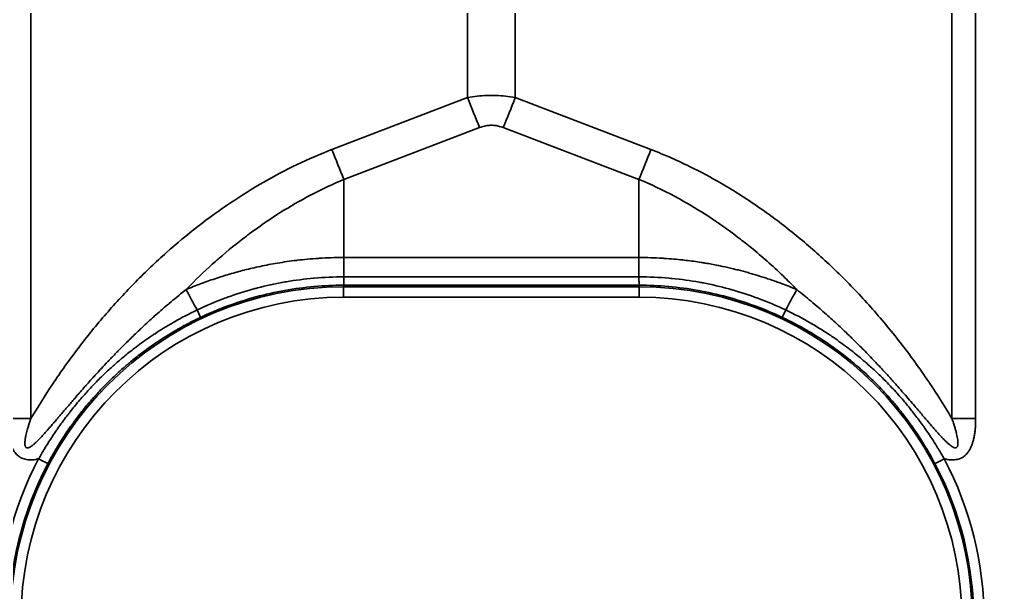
# Model space of a CAD drawing. Header units: millimetres. Extents: x 68 to 2000, y 100 to 2870.
# Drawn here: x 626.75 to 673.75, y 2340 to 2367.51 of the extents above; entities that cross this region are included whole.
import ezdxf

# ---------------------------------------------------------------- set-up
doc = ezdxf.new("R2010")
doc.units = ezdxf.units.MM
doc.header["$LTSCALE"] = 10
doc.layers.add('Sichtbar schmal (ISO)', color=7, linetype='Continuous', lineweight=35)

msp = doc.modelspace()

# ---------------------------------------------------------------- linework, layer by layer
at = {"layer": 'Sichtbar schmal (ISO)'}
for p, q in [((627.298, 2468.994), (627.298, 2348.349)), ((671.561, 2348.349), (671.561, 2468.994)), ((672.702, 2348.349), (672.702, 2468.994)), ((648.288, 2363.764), (648.288, 2453.569)), ((650.571, 2363.764), (650.571, 2453.569)), ((648.288, 2363.764), (641.768, 2361.271)), ((657.09, 2361.271), (650.571, 2363.764)), ((648.859, 2362.328), (642.339, 2359.836)), ((656.52, 2359.836), (650, 2362.328)), ((642.339, 2359.836), (642.339, 2356.083)), ((656.52, 2359.836), (656.52, 2356.083)), ((642.339, 2356.083), (656.52, 2356.083)), ((642.339, 2356.083), (642.339, 2355.154)), ((656.52, 2356.083), (656.52, 2355.154)), ((656.52, 2355.154), (642.339, 2355.154)), ((656.529, 2354.754), (642.329, 2354.754)), ((642.329, 2354.754), (642.329, 2354.678)), ((656.529, 2354.678), (642.329, 2354.678)), ((642.329, 2354.179), (642.329, 2354.678)), ((656.529, 2354.754), (656.529, 2354.678)), ((656.529, 2354.179), (656.529, 2354.678)), ((656.529, 2354.179), (642.329, 2354.179))]:
    msp.add_line(p, q, dxfattribs=at)
for centre, radius, start, end in [((642.329, 2338.67), 16.009, 90, 270), ((656.529, 2338.67), 16.009, 270, 90), ((642.329, 2338.67), 15.509, 90, 270), ((656.529, 2338.67), 15.509, 270, 90)]:
    msp.add_arc(centre, radius, start, end, dxfattribs=at)
for centre, major_axis, ratio, start_param, end_param in [((648.859, 2363.79), (1.785, -4.67), 0.108522, 4.67649, 4.988987), ((650, 2363.79), (-1.785, -4.67), 0.108522, 1.294198, 1.606695), ((642.339, 2361.297), (1.785, -4.67), 0.108522, 4.67649, 4.988987), ((656.52, 2361.297), (-1.785, -4.67), 0.108522, 1.294199, 1.606695), ((642.335, 2355.254), (-0.005, -0.5), 0.011379, 0.017591, 1.369936), ((636.283, 2351.657), (4.738, -8.806), 0.002481, 1.787831, 1.903747), ((662.576, 2351.657), (-4.738, -8.806), 0.002481, 4.379442, 4.495354), ((635.234, 2353.66), (0.214, -0.452), 0.008914, 0.017454, 1.353929), ((663.625, 2353.66), (-0.214, -0.452), 0.008913, 4.929258, 6.265731), ((626.157, 2348.297), (-10, 0), 0.005236, 4.598022, 4.712389), ((672.702, 2348.297), (10, 0), 0.005236, 1.570792, 1.685158), ((642.33, 2338.669), (-16.58, 0), 0.999986, 5.796987, 6.768972), ((642.33, 2338.671), (-16.08, 0), 0.999985, 5.796965, 6.768949), ((627.672, 2346.418), (0.442, -0.234), 0.004632, 4.71483, 6.265732), ((671.187, 2346.418), (-0.442, -0.234), 0.004625, 0.017453, 1.568346), ((656.529, 2338.671), (16.08, 0), 0.999985, 5.797404, 6.769383), ((656.529, 2338.669), (16.58, 0), 0.999986, 5.797401, 6.769381)]:
    msp.add_ellipse(centre, major_axis=major_axis, ratio=ratio, start_param=start_param, end_param=end_param, dxfattribs=at)
for points, knots in [([(650.571, 2363.764), (650.415, 2363.793), (650.26, 2363.817), (650.107, 2363.834), (649.955, 2363.851), (649.804, 2363.862), (649.654, 2363.868), (649.504, 2363.874), (649.354, 2363.874), (649.204, 2363.868), (649.054, 2363.862), (648.904, 2363.851), (648.751, 2363.834), (648.599, 2363.817), (648.444, 2363.793), (648.288, 2363.764)], [0.000001, 0.000001, 0.000001, 0.000001, 0.2, 0.2, 0.2, 0.4, 0.4, 0.4, 0.6, 0.6, 0.6, 0.8, 0.8, 0.8, 1, 1, 1, 1]), ([(650, 2362.328), (649.922, 2362.358), (649.767, 2362.405), (649.541, 2362.438), (649.317, 2362.438), (649.091, 2362.404), (648.937, 2362.358), (648.859, 2362.328)], [0.0000019, 0.0000019, 0.0000019, 0.0000019, 0.2, 0.4, 0.6, 0.8, 1, 1, 1, 1]), ([(671.561, 2348.349), (671.149, 2349.044), (670.295, 2350.381), (668.925, 2352.236), (667.487, 2353.933), (665.961, 2355.508), (664.373, 2356.931), (662.789, 2358.168), (661.02, 2359.357), (659.088, 2360.431), (657.767, 2361.013), (657.09, 2361.271)], [0.0000002, 0.0000002, 0.0000002, 0.0000002, 0.1111111, 0.2222222, 0.3333333, 0.4444444, 0.5555556, 0.6666667, 0.7777778, 0.8888889, 1, 1, 1, 1]), ([(642.339, 2359.836), (641.817, 2359.618), (641.302, 2359.375), (640.799, 2359.113), (640.775, 2359.101), (640.752, 2359.089), (640.729, 2359.076), (640.238, 2358.818), (639.759, 2358.541), (639.281, 2358.24), (639.248, 2358.219), (639.215, 2358.198), (639.182, 2358.177), (638.717, 2357.88), (638.251, 2357.559), (637.791, 2357.217), (637.746, 2357.183), (637.7, 2357.15), (637.655, 2357.115), (637.21, 2356.779), (636.771, 2356.423), (636.341, 2356.049), (636.284, 2355.999), (636.227, 2355.95), (636.171, 2355.9), (635.753, 2355.53), (635.344, 2355.143), (634.946, 2354.74), (634.882, 2354.676), (634.818, 2354.611), (634.755, 2354.546)], [0, 0, 0, 0, 0.191133, 0.191133, 0.191133, 0.2, 0.2, 0.2, 0.387099, 0.387099, 0.387099, 0.4, 0.4, 0.4, 0.582118, 0.582118, 0.582118, 0.6, 0.6, 0.6, 0.776656, 0.776656, 0.776656, 0.8, 0.8, 0.8, 0.972454, 0.972454, 0.972454, 1, 1, 1, 1]), ([(664.104, 2354.546), (663.918, 2354.738), (663.729, 2354.926), (663.539, 2355.111), (663.289, 2355.353), (663.035, 2355.589), (662.78, 2355.818), (662.526, 2356.045), (662.27, 2356.265), (662.009, 2356.48), (661.808, 2356.646), (661.603, 2356.809), (661.394, 2356.97), (661.049, 2357.236), (660.691, 2357.497), (660.321, 2357.751), (660.173, 2357.853), (660.023, 2357.953), (659.871, 2358.052), (659.416, 2358.349), (658.944, 2358.632), (658.465, 2358.896), (658.386, 2358.94), (658.306, 2358.983), (658.226, 2359.025), (657.666, 2359.325), (657.097, 2359.595), (656.52, 2359.836)], [0.0000009, 0.0000009, 0.0000009, 0.0000009, 0.0865234, 0.0865234, 0.0865234, 0.2, 0.2, 0.2, 0.3130742, 0.3130742, 0.3130742, 0.4, 0.4, 0.4, 0.5428839, 0.5428839, 0.5428839, 0.6, 0.6, 0.6, 0.7715198, 0.7715198, 0.7715198, 0.8, 0.8, 0.8, 1, 1, 1, 1]), ([(634.755, 2354.546), (634.985, 2354.641), (635.217, 2354.732), (635.45, 2354.819), (635.679, 2354.905), (635.91, 2354.986), (636.141, 2355.064), (636.145, 2355.065), (636.149, 2355.066), (636.153, 2355.067), (636.379, 2355.143), (636.605, 2355.214), (636.832, 2355.281), (636.841, 2355.283), (636.85, 2355.286), (636.859, 2355.289), (637.086, 2355.355), (637.313, 2355.417), (637.545, 2355.477), (637.555, 2355.479), (637.566, 2355.482), (637.576, 2355.485), (637.813, 2355.545), (638.056, 2355.602), (638.309, 2355.656), (638.316, 2355.657), (638.323, 2355.659), (638.33, 2355.66), (638.591, 2355.716), (638.864, 2355.768), (639.153, 2355.817), (639.442, 2355.865), (639.748, 2355.91), (640.075, 2355.949), (640.084, 2355.95), (640.094, 2355.951), (640.103, 2355.952), (640.422, 2355.989), (640.761, 2356.021), (641.127, 2356.044), (641.139, 2356.045), (641.151, 2356.046), (641.163, 2356.047), (641.529, 2356.069), (641.923, 2356.083), (642.339, 2356.083)], [0, 0, 0, 0, 0.111111, 0.111111, 0.111111, 0.220408, 0.220408, 0.220408, 0.222222, 0.222222, 0.222222, 0.329097, 0.329097, 0.329097, 0.333333, 0.333333, 0.333333, 0.439828, 0.439828, 0.439828, 0.444444, 0.444444, 0.444444, 0.552618, 0.552618, 0.552618, 0.555556, 0.555556, 0.555556, 0.666667, 0.666667, 0.666667, 0.777778, 0.777778, 0.777778, 0.781007, 0.781007, 0.781007, 0.888889, 0.888889, 0.888889, 0.892441, 0.892441, 0.892441, 1, 1, 1, 1]), ([(656.52, 2356.083), (656.913, 2356.083), (657.286, 2356.071), (657.635, 2356.05), (657.667, 2356.048), (657.7, 2356.046), (657.732, 2356.044), (658.048, 2356.024), (658.345, 2355.998), (658.625, 2355.967), (658.678, 2355.961), (658.731, 2355.955), (658.783, 2355.949), (659.037, 2355.919), (659.278, 2355.885), (659.508, 2355.849), (659.574, 2355.838), (659.64, 2355.828), (659.705, 2355.817), (659.914, 2355.782), (660.114, 2355.745), (660.307, 2355.706), (660.382, 2355.691), (660.455, 2355.676), (660.528, 2355.66), (660.707, 2355.622), (660.881, 2355.583), (661.051, 2355.542), (661.129, 2355.523), (661.206, 2355.504), (661.282, 2355.485), (661.444, 2355.444), (661.604, 2355.401), (661.762, 2355.357), (661.841, 2355.335), (661.92, 2355.312), (661.999, 2355.289), (662.159, 2355.242), (662.319, 2355.193), (662.479, 2355.142), (662.555, 2355.117), (662.63, 2355.093), (662.706, 2355.068), (662.887, 2355.007), (663.068, 2354.944), (663.249, 2354.878), (663.302, 2354.859), (663.355, 2354.839), (663.409, 2354.819), (663.642, 2354.732), (663.874, 2354.641), (664.104, 2354.546)], [0, 0, 0, 0, 0.1016267, 0.1016267, 0.1016267, 0.1111111, 0.1111111, 0.1111111, 0.2044641, 0.2044641, 0.2044641, 0.2222222, 0.2222222, 0.2222222, 0.3083735, 0.3083735, 0.3083735, 0.3333333, 0.3333333, 0.3333333, 0.413571, 0.413571, 0.413571, 0.4444444, 0.4444444, 0.4444444, 0.520719, 0.520719, 0.520719, 0.5555556, 0.5555556, 0.5555556, 0.6295907, 0.6295907, 0.6295907, 0.6666667, 0.6666667, 0.6666667, 0.74212, 0.74212, 0.74212, 0.7777778, 0.7777778, 0.7777778, 0.8634974, 0.8634974, 0.8634974, 0.8888889, 0.8888889, 0.8888889, 0.9999987, 0.9999987, 0.9999987, 0.9999987]), ([(642.339, 2355.154), (641.863, 2355.154), (641.387, 2355.134), (640.911, 2355.093), (640.902, 2355.092), (640.893, 2355.091), (640.885, 2355.09), (640.448, 2355.052), (640.013, 2354.996), (639.58, 2354.922), (639.532, 2354.914), (639.484, 2354.906), (639.436, 2354.897), (639.019, 2354.822), (638.605, 2354.732), (638.195, 2354.625), (638.134, 2354.609), (638.073, 2354.593), (638.013, 2354.576), (637.586, 2354.46), (637.164, 2354.326), (636.749, 2354.176), (636.707, 2354.161), (636.666, 2354.146), (636.624, 2354.131), (636.169, 2353.962), (635.722, 2353.773), (635.284, 2353.565)], [0, 0, 0, 0, 0.1963888, 0.1963888, 0.1963888, 0.2, 0.2, 0.2, 0.3800307, 0.3800307, 0.3800307, 0.4, 0.4, 0.4, 0.5741231, 0.5741231, 0.5741231, 0.6, 0.6, 0.6, 0.7818055, 0.7818055, 0.7818055, 0.8, 0.8, 0.8, 0.9999992, 0.9999992, 0.9999992, 0.9999992]), ([(663.575, 2353.565), (663.148, 2353.768), (662.711, 2353.953), (662.267, 2354.119), (662.256, 2354.123), (662.245, 2354.127), (662.234, 2354.131), (661.827, 2354.282), (661.414, 2354.416), (660.996, 2354.535), (660.946, 2354.549), (660.896, 2354.563), (660.846, 2354.576), (660.441, 2354.687), (660.032, 2354.782), (659.62, 2354.861), (659.554, 2354.873), (659.488, 2354.885), (659.422, 2354.897), (658.991, 2354.975), (658.556, 2355.035), (658.12, 2355.077), (658.071, 2355.082), (658.023, 2355.086), (657.974, 2355.09), (657.49, 2355.133), (657.004, 2355.154), (656.52, 2355.154)], [0, 0, 0, 0, 0.195231, 0.195231, 0.195231, 0.2, 0.2, 0.2, 0.37876, 0.37876, 0.37876, 0.4, 0.4, 0.4, 0.572494, 0.572494, 0.572494, 0.6, 0.6, 0.6, 0.779957, 0.779957, 0.779957, 0.8, 0.8, 0.8, 1, 1, 1, 1]), ([(656.52, 2355.154), (656.52, 2355.11), (656.521, 2355.067), (656.522, 2355.027), (656.522, 2354.987), (656.523, 2354.949), (656.524, 2354.916), (656.524, 2354.898), (656.524, 2354.882), (656.525, 2354.866), (656.525, 2354.853), (656.525, 2354.841), (656.526, 2354.83), (656.526, 2354.806), (656.527, 2354.787), (656.528, 2354.775), (656.528, 2354.762), (656.529, 2354.755), (656.529, 2354.754)], [0, 0, 0, 0, 0.2, 0.2, 0.2, 0.4, 0.4, 0.4, 0.507734, 0.507734, 0.507734, 0.6, 0.6, 0.6, 0.8, 0.8, 0.8, 1, 1, 1, 1]), ([(627.298, 2348.349), (627.274, 2348.282), (627.252, 2348.218), (627.232, 2348.156), (627.212, 2348.095), (627.193, 2348.036), (627.176, 2347.98), (627.158, 2347.924), (627.142, 2347.869), (627.128, 2347.818), (627.127, 2347.814), (627.126, 2347.811), (627.125, 2347.807), (627.112, 2347.759), (627.099, 2347.713), (627.088, 2347.669), (627.087, 2347.664), (627.086, 2347.66), (627.085, 2347.656), (627.075, 2347.613), (627.065, 2347.572), (627.057, 2347.533), (627.056, 2347.528), (627.055, 2347.523), (627.054, 2347.519), (627.046, 2347.481), (627.039, 2347.445), (627.033, 2347.411), (627.032, 2347.406), (627.031, 2347.401), (627.03, 2347.396), (627.025, 2347.363), (627.021, 2347.332), (627.017, 2347.302), (627.016, 2347.297), (627.016, 2347.291), (627.015, 2347.286), (627.012, 2347.258), (627.01, 2347.231), (627.009, 2347.206), (627.009, 2347.201), (627.009, 2347.196), (627.008, 2347.19), (627.008, 2347.167), (627.008, 2347.145), (627.009, 2347.124), (627.009, 2347.119), (627.01, 2347.114), (627.01, 2347.11), (627.012, 2347.091), (627.014, 2347.073), (627.017, 2347.058), (627.018, 2347.053), (627.019, 2347.049), (627.02, 2347.045), (627.024, 2347.031), (627.028, 2347.018), (627.033, 2347.007), (627.034, 2347.004), (627.036, 2347), (627.037, 2346.997), (627.043, 2346.987), (627.048, 2346.979), (627.054, 2346.972), (627.057, 2346.969), (627.059, 2346.967), (627.061, 2346.965), (627.068, 2346.959), (627.075, 2346.954), (627.082, 2346.95), (627.085, 2346.948), (627.089, 2346.947), (627.092, 2346.945), (627.1, 2346.942), (627.109, 2346.94), (627.118, 2346.94), (627.123, 2346.939), (627.127, 2346.939), (627.132, 2346.939), (627.142, 2346.939), (627.154, 2346.941), (627.166, 2346.943), (627.172, 2346.945), (627.178, 2346.947), (627.185, 2346.949), (627.197, 2346.953), (627.211, 2346.958), (627.225, 2346.965), (627.233, 2346.969), (627.241, 2346.973), (627.25, 2346.977), (627.265, 2346.985), (627.28, 2346.994), (627.296, 2347.005), (627.306, 2347.011), (627.316, 2347.018), (627.326, 2347.025), (627.343, 2347.037), (627.36, 2347.049), (627.378, 2347.063), (627.389, 2347.072), (627.401, 2347.082), (627.414, 2347.092), (627.432, 2347.107), (627.45, 2347.123), (627.469, 2347.139), (627.483, 2347.152), (627.497, 2347.164), (627.511, 2347.177), (627.53, 2347.195), (627.55, 2347.213), (627.569, 2347.232), (627.585, 2347.247), (627.601, 2347.263), (627.618, 2347.279), (627.637, 2347.299), (627.657, 2347.319), (627.678, 2347.34), (627.696, 2347.358), (627.714, 2347.377), (627.732, 2347.396), (627.752, 2347.417), (627.773, 2347.439), (627.794, 2347.461), (627.814, 2347.483), (627.834, 2347.504), (627.855, 2347.527), (627.876, 2347.55), (627.897, 2347.573), (627.919, 2347.597), (627.941, 2347.621), (627.964, 2347.647), (627.988, 2347.673), (628.009, 2347.697), (628.031, 2347.722), (628.054, 2347.747), (628.079, 2347.776), (628.105, 2347.805), (628.131, 2347.835), (628.154, 2347.86), (628.176, 2347.887), (628.2, 2347.913), (628.228, 2347.946), (628.257, 2347.98), (628.287, 2348.015), (628.311, 2348.041), (628.334, 2348.069), (628.358, 2348.097), (628.391, 2348.135), (628.424, 2348.173), (628.458, 2348.213), (628.482, 2348.241), (628.507, 2348.27), (628.532, 2348.299), (628.568, 2348.342), (628.606, 2348.386), (628.645, 2348.432), (628.67, 2348.461), (628.695, 2348.491), (628.721, 2348.521), (628.762, 2348.57), (628.805, 2348.62), (628.849, 2348.671), (628.875, 2348.702), (628.901, 2348.732), (628.927, 2348.764), (628.975, 2348.819), (629.023, 2348.876), (629.073, 2348.934), (629.1, 2348.966), (629.127, 2348.997), (629.154, 2349.029), (629.208, 2349.092), (629.263, 2349.156), (629.321, 2349.223), (629.348, 2349.254), (629.376, 2349.287), (629.404, 2349.319), (629.465, 2349.39), (629.529, 2349.463), (629.594, 2349.538), (629.622, 2349.571), (629.651, 2349.603), (629.68, 2349.637), (629.75, 2349.716), (629.822, 2349.798), (629.897, 2349.883), (629.925, 2349.915), (629.955, 2349.948), (629.984, 2349.982), (630.064, 2350.071), (630.146, 2350.162), (630.23, 2350.257), (630.26, 2350.289), (630.289, 2350.322), (630.319, 2350.354), (630.408, 2350.453), (630.501, 2350.555), (630.597, 2350.659), (630.626, 2350.69), (630.656, 2350.722), (630.686, 2350.754), (630.787, 2350.863), (630.892, 2350.975), (631.001, 2351.09), (631.03, 2351.121), (631.059, 2351.152), (631.089, 2351.183), (631.204, 2351.303), (631.323, 2351.427), (631.449, 2351.555), (631.478, 2351.585), (631.507, 2351.615), (631.537, 2351.645), (631.668, 2351.778), (631.805, 2351.916), (631.949, 2352.058), (631.978, 2352.086), (632.007, 2352.115), (632.036, 2352.143), (632.187, 2352.291), (632.346, 2352.444), (632.513, 2352.602), (632.54, 2352.628), (632.569, 2352.655), (632.597, 2352.681), (632.771, 2352.845), (632.955, 2353.014), (633.149, 2353.188), (633.175, 2353.212), (633.202, 2353.236), (633.229, 2353.26), (633.431, 2353.441), (633.643, 2353.627), (633.87, 2353.819), (633.894, 2353.84), (633.919, 2353.861), (633.944, 2353.882), (634.178, 2354.08), (634.427, 2354.285), (634.69, 2354.495), (634.712, 2354.512), (634.733, 2354.529), (634.755, 2354.546)], [0, 0, 0, 0, 0.0238095, 0.0238095, 0.0238095, 0.047619, 0.047619, 0.047619, 0.0714286, 0.0714286, 0.0714286, 0.0730397, 0.0730397, 0.0730397, 0.0952381, 0.0952381, 0.0952381, 0.0973869, 0.0973869, 0.0973869, 0.1190476, 0.1190476, 0.1190476, 0.1217349, 0.1217349, 0.1217349, 0.1428571, 0.1428571, 0.1428571, 0.1460815, 0.1460815, 0.1460815, 0.1666667, 0.1666667, 0.1666667, 0.1704259, 0.1704259, 0.1704259, 0.1904762, 0.1904762, 0.1904762, 0.1947685, 0.1947685, 0.1947685, 0.2142857, 0.2142857, 0.2142857, 0.2191149, 0.2191149, 0.2191149, 0.2380952, 0.2380952, 0.2380952, 0.2434706, 0.2434706, 0.2434706, 0.2619048, 0.2619048, 0.2619048, 0.2678471, 0.2678471, 0.2678471, 0.2857143, 0.2857143, 0.2857143, 0.2922103, 0.2922103, 0.2922103, 0.3095238, 0.3095238, 0.3095238, 0.3165153, 0.3165153, 0.3165153, 0.3333333, 0.3333333, 0.3333333, 0.3408386, 0.3408386, 0.3408386, 0.3571429, 0.3571429, 0.3571429, 0.365189, 0.365189, 0.365189, 0.3809524, 0.3809524, 0.3809524, 0.3895489, 0.3895489, 0.3895489, 0.4047619, 0.4047619, 0.4047619, 0.4138933, 0.4138933, 0.4138933, 0.4285714, 0.4285714, 0.4285714, 0.4382288, 0.4382288, 0.4382288, 0.452381, 0.452381, 0.452381, 0.4625809, 0.4625809, 0.4625809, 0.4761905, 0.4761905, 0.4761905, 0.4869349, 0.4869349, 0.4869349, 0.5, 0.5, 0.5, 0.5112821, 0.5112821, 0.5112821, 0.5238095, 0.5238095, 0.5238095, 0.535623, 0.535623, 0.535623, 0.547619, 0.547619, 0.547619, 0.5599681, 0.5599681, 0.5599681, 0.5714286, 0.5714286, 0.5714286, 0.5843144, 0.5843144, 0.5843144, 0.5952381, 0.5952381, 0.5952381, 0.6086602, 0.6086602, 0.6086602, 0.6190476, 0.6190476, 0.6190476, 0.6330074, 0.6330074, 0.6330074, 0.6428571, 0.6428571, 0.6428571, 0.6573547, 0.6573547, 0.6573547, 0.6666667, 0.6666667, 0.6666667, 0.6816997, 0.6816997, 0.6816997, 0.6904762, 0.6904762, 0.6904762, 0.7060453, 0.7060453, 0.7060453, 0.7142857, 0.7142857, 0.7142857, 0.7303909, 0.7303909, 0.7303909, 0.7380952, 0.7380952, 0.7380952, 0.7547367, 0.7547367, 0.7547367, 0.7619048, 0.7619048, 0.7619048, 0.7790864, 0.7790864, 0.7790864, 0.7857143, 0.7857143, 0.7857143, 0.8034355, 0.8034355, 0.8034355, 0.8095238, 0.8095238, 0.8095238, 0.8277785, 0.8277785, 0.8277785, 0.8333333, 0.8333333, 0.8333333, 0.8521213, 0.8521213, 0.8521213, 0.8571429, 0.8571429, 0.8571429, 0.8764683, 0.8764683, 0.8764683, 0.8809524, 0.8809524, 0.8809524, 0.9008151, 0.9008151, 0.9008151, 0.9047619, 0.9047619, 0.9047619, 0.9251627, 0.9251627, 0.9251627, 0.9285714, 0.9285714, 0.9285714, 0.9495084, 0.9495084, 0.9495084, 0.952381, 0.952381, 0.952381, 0.9738586, 0.9738586, 0.9738586, 0.9761905, 0.9761905, 0.9761905, 0.998194, 0.998194, 0.998194, 0.9999999, 0.9999999, 0.9999999, 0.9999999]), ([(642.329, 2354.754), (641.857, 2354.754), (641.384, 2354.733), (640.912, 2354.691), (640.439, 2354.65), (639.967, 2354.587), (639.5, 2354.503), (639.032, 2354.42), (638.569, 2354.316), (638.111, 2354.191), (637.653, 2354.067), (637.201, 2353.922), (636.757, 2353.758), (636.312, 2353.594), (635.876, 2353.41), (635.448, 2353.208)], [0, 0, 0, 0, 0.2, 0.2, 0.2, 0.4, 0.4, 0.4, 0.6, 0.6, 0.6, 0.8, 0.8, 0.8, 1, 1, 1, 1]), ([(663.411, 2353.208), (662.983, 2353.41), (662.547, 2353.594), (662.102, 2353.758), (661.658, 2353.922), (661.206, 2354.067), (660.748, 2354.191), (660.29, 2354.316), (659.826, 2354.42), (659.359, 2354.503), (658.891, 2354.587), (658.42, 2354.65), (657.947, 2354.691), (657.475, 2354.733), (657.002, 2354.754), (656.529, 2354.754)], [0, 0, 0, 0, 0.2, 0.2, 0.2, 0.4, 0.4, 0.4, 0.6, 0.6, 0.6, 0.8, 0.8, 0.8, 1, 1, 1, 1]), ([(664.104, 2354.546), (664.341, 2354.358), (664.571, 2354.171), (664.792, 2353.986), (664.915, 2353.883), (665.036, 2353.78), (665.154, 2353.678), (665.248, 2353.597), (665.341, 2353.516), (665.433, 2353.435), (665.64, 2353.253), (665.842, 2353.071), (666.039, 2352.889), (666.236, 2352.706), (666.43, 2352.524), (666.62, 2352.34), (666.682, 2352.28), (666.744, 2352.221), (666.805, 2352.161), (666.933, 2352.036), (667.059, 2351.91), (667.183, 2351.786), (667.367, 2351.601), (667.546, 2351.417), (667.714, 2351.241), (667.883, 2351.065), (668.041, 2350.897), (668.186, 2350.74), (668.265, 2350.656), (668.34, 2350.574), (668.412, 2350.495), (668.474, 2350.427), (668.534, 2350.362), (668.592, 2350.298), (668.717, 2350.159), (668.833, 2350.029), (668.942, 2349.905), (669.052, 2349.782), (669.155, 2349.665), (669.252, 2349.553), (669.349, 2349.441), (669.441, 2349.335), (669.528, 2349.235), (669.615, 2349.134), (669.697, 2349.038), (669.775, 2348.947), (669.853, 2348.856), (669.927, 2348.769), (669.997, 2348.687), (670.003, 2348.68), (670.009, 2348.673), (670.015, 2348.666), (670.079, 2348.591), (670.14, 2348.519), (670.198, 2348.451), (670.262, 2348.376), (670.322, 2348.305), (670.38, 2348.237), (670.438, 2348.169), (670.493, 2348.105), (670.546, 2348.044), (670.599, 2347.983), (670.649, 2347.925), (670.697, 2347.87), (670.746, 2347.814), (670.792, 2347.762), (670.836, 2347.712), (670.881, 2347.662), (670.923, 2347.615), (670.964, 2347.57), (671.005, 2347.525), (671.045, 2347.482), (671.083, 2347.441), (671.122, 2347.401), (671.159, 2347.362), (671.195, 2347.326), (671.23, 2347.29), (671.265, 2347.256), (671.298, 2347.224), (671.331, 2347.193), (671.362, 2347.163), (671.393, 2347.137), (671.423, 2347.11), (671.452, 2347.086), (671.48, 2347.064), (671.507, 2347.043), (671.533, 2347.024), (671.558, 2347.008), (671.583, 2346.992), (671.606, 2346.978), (671.627, 2346.968), (671.649, 2346.958), (671.668, 2346.95), (671.686, 2346.945), (671.704, 2346.941), (671.72, 2346.939), (671.734, 2346.939), (671.748, 2346.94), (671.761, 2346.943), (671.772, 2346.948), (671.783, 2346.952), (671.793, 2346.959), (671.802, 2346.969), (671.811, 2346.978), (671.819, 2346.99), (671.825, 2347.005), (671.832, 2347.021), (671.838, 2347.039), (671.842, 2347.061), (671.847, 2347.083), (671.849, 2347.108), (671.85, 2347.135), (671.851, 2347.162), (671.851, 2347.193), (671.849, 2347.226), (671.847, 2347.259), (671.843, 2347.295), (671.838, 2347.333), (671.833, 2347.372), (671.826, 2347.414), (671.817, 2347.459), (671.809, 2347.504), (671.799, 2347.551), (671.787, 2347.601), (671.775, 2347.652), (671.762, 2347.705), (671.747, 2347.761), (671.732, 2347.817), (671.715, 2347.876), (671.696, 2347.938), (671.677, 2348), (671.657, 2348.065), (671.635, 2348.133), (671.612, 2348.202), (671.588, 2348.273), (671.561, 2348.349)], [0, 0, 0, 0, 0.02439, 0.02439, 0.02439, 0.037981, 0.037981, 0.037981, 0.04878, 0.04878, 0.04878, 0.073171, 0.073171, 0.073171, 0.097561, 0.097561, 0.097561, 0.105461, 0.105461, 0.105461, 0.121951, 0.121951, 0.121951, 0.146341, 0.146341, 0.146341, 0.170732, 0.170732, 0.170732, 0.183834, 0.183834, 0.183834, 0.195122, 0.195122, 0.195122, 0.219512, 0.219512, 0.219512, 0.243902, 0.243902, 0.243902, 0.268293, 0.268293, 0.268293, 0.292683, 0.292683, 0.292683, 0.317073, 0.317073, 0.317073, 0.319123, 0.319123, 0.319123, 0.341463, 0.341463, 0.341463, 0.365854, 0.365854, 0.365854, 0.390244, 0.390244, 0.390244, 0.414634, 0.414634, 0.414634, 0.439024, 0.439024, 0.439024, 0.463415, 0.463415, 0.463415, 0.487805, 0.487805, 0.487805, 0.512195, 0.512195, 0.512195, 0.536585, 0.536585, 0.536585, 0.560976, 0.560976, 0.560976, 0.585366, 0.585366, 0.585366, 0.609756, 0.609756, 0.609756, 0.634146, 0.634146, 0.634146, 0.658537, 0.658537, 0.658537, 0.682927, 0.682927, 0.682927, 0.707317, 0.707317, 0.707317, 0.731707, 0.731707, 0.731707, 0.756098, 0.756098, 0.756098, 0.780488, 0.780488, 0.780488, 0.804878, 0.804878, 0.804878, 0.829268, 0.829268, 0.829268, 0.853659, 0.853659, 0.853659, 0.878049, 0.878049, 0.878049, 0.902439, 0.902439, 0.902439, 0.926829, 0.926829, 0.926829, 0.95122, 0.95122, 0.95122, 0.97561, 0.97561, 0.97561, 1, 1, 1, 1]), ([(635.284, 2353.565), (634.895, 2353.38), (634.533, 2353.189), (634.197, 2352.998), (634.169, 2352.982), (634.142, 2352.967), (634.115, 2352.951), (633.81, 2352.776), (633.527, 2352.6), (633.263, 2352.426), (633.216, 2352.396), (633.169, 2352.365), (633.124, 2352.334), (632.887, 2352.175), (632.665, 2352.018), (632.456, 2351.862), (632.396, 2351.818), (632.337, 2351.773), (632.279, 2351.729), (632.095, 2351.589), (631.921, 2351.45), (631.757, 2351.314), (631.688, 2351.257), (631.621, 2351.201), (631.556, 2351.145), (631.413, 2351.024), (631.278, 2350.904), (631.149, 2350.786), (631.075, 2350.72), (631.004, 2350.653), (630.934, 2350.588), (630.825, 2350.485), (630.72, 2350.383), (630.619, 2350.283), (630.543, 2350.208), (630.469, 2350.134), (630.398, 2350.06), (630.314, 2349.974), (630.233, 2349.889), (630.155, 2349.806), (630.078, 2349.724), (630.005, 2349.643), (629.933, 2349.564), (629.87, 2349.493), (629.808, 2349.424), (629.748, 2349.355), (629.672, 2349.268), (629.599, 2349.182), (629.529, 2349.098), (629.481, 2349.042), (629.435, 2348.986), (629.39, 2348.931), (629.316, 2348.839), (629.244, 2348.75), (629.176, 2348.663), (629.141, 2348.619), (629.107, 2348.575), (629.074, 2348.532), (629.002, 2348.438), (628.932, 2348.346), (628.866, 2348.257), (628.842, 2348.224), (628.818, 2348.191), (628.795, 2348.159), (628.725, 2348.063), (628.658, 2347.97), (628.594, 2347.879), (628.578, 2347.856), (628.563, 2347.834), (628.547, 2347.811), (628.48, 2347.714), (628.416, 2347.62), (628.356, 2347.53), (628.347, 2347.516), (628.338, 2347.502), (628.329, 2347.489), (628.264, 2347.392), (628.204, 2347.298), (628.147, 2347.208), (628.143, 2347.203), (628.14, 2347.198), (628.137, 2347.193), (628.075, 2347.096), (628.018, 2347.004), (627.964, 2346.916), (627.908, 2346.824), (627.856, 2346.737), (627.808, 2346.654), (627.759, 2346.57), (627.713, 2346.49), (627.672, 2346.416)], [0, 0, 0, 0, 0.0577983, 0.0577983, 0.0577983, 0.0625, 0.0625, 0.0625, 0.1155992, 0.1155992, 0.1155992, 0.125, 0.125, 0.125, 0.1735601, 0.1735601, 0.1735601, 0.1875, 0.1875, 0.1875, 0.2316438, 0.2316438, 0.2316438, 0.25, 0.25, 0.25, 0.2898416, 0.2898416, 0.2898416, 0.3125, 0.3125, 0.3125, 0.3481379, 0.3481379, 0.3481379, 0.375, 0.375, 0.375, 0.406523, 0.406523, 0.406523, 0.4375, 0.4375, 0.4375, 0.4649861, 0.4649861, 0.4649861, 0.5, 0.5, 0.5, 0.5235193, 0.5235193, 0.5235193, 0.5625, 0.5625, 0.5625, 0.5821045, 0.5821045, 0.5821045, 0.625, 0.625, 0.625, 0.6406866, 0.6406866, 0.6406866, 0.6875, 0.6875, 0.6875, 0.699194, 0.699194, 0.699194, 0.75, 0.75, 0.75, 0.7576433, 0.7576433, 0.7576433, 0.8125, 0.8125, 0.8125, 0.8156364, 0.8156364, 0.8156364, 0.875, 0.875, 0.875, 0.9369325, 0.9369325, 0.9369325, 0.9999999, 0.9999999, 0.9999999, 0.9999999]), ([(671.187, 2346.416), (671.146, 2346.49), (671.101, 2346.568), (671.052, 2346.652), (671.05, 2346.656), (671.048, 2346.659), (671.045, 2346.663), (670.999, 2346.743), (670.949, 2346.827), (670.895, 2346.916), (670.889, 2346.926), (670.883, 2346.936), (670.876, 2346.946), (670.825, 2347.029), (670.77, 2347.117), (670.712, 2347.208), (670.701, 2347.226), (670.689, 2347.244), (670.678, 2347.263), (670.623, 2347.348), (670.565, 2347.437), (670.503, 2347.53), (670.485, 2347.557), (670.467, 2347.584), (670.448, 2347.612), (670.39, 2347.698), (670.329, 2347.787), (670.265, 2347.879), (670.238, 2347.917), (670.211, 2347.955), (670.184, 2347.993), (670.123, 2348.079), (670.059, 2348.166), (669.993, 2348.257), (669.956, 2348.306), (669.919, 2348.355), (669.881, 2348.406), (669.818, 2348.49), (669.752, 2348.575), (669.683, 2348.663), (669.635, 2348.725), (669.584, 2348.788), (669.533, 2348.852), (669.468, 2348.932), (669.4, 2349.014), (669.33, 2349.098), (669.266, 2349.175), (669.2, 2349.253), (669.131, 2349.332), (669.065, 2349.408), (668.996, 2349.485), (668.926, 2349.564), (668.842, 2349.657), (668.755, 2349.751), (668.664, 2349.848), (668.599, 2349.918), (668.531, 2349.989), (668.461, 2350.06), (668.353, 2350.171), (668.24, 2350.285), (668.121, 2350.4), (668.057, 2350.462), (667.992, 2350.525), (667.925, 2350.588), (667.786, 2350.719), (667.639, 2350.852), (667.484, 2350.988), (667.425, 2351.04), (667.365, 2351.092), (667.303, 2351.145), (667.125, 2351.297), (666.936, 2351.452), (666.734, 2351.61), (666.684, 2351.649), (666.632, 2351.689), (666.58, 2351.729), (666.352, 2351.903), (666.109, 2352.079), (665.848, 2352.258), (665.811, 2352.283), (665.773, 2352.309), (665.735, 2352.334), (665.448, 2352.527), (665.139, 2352.722), (664.803, 2352.917), (664.783, 2352.928), (664.764, 2352.94), (664.744, 2352.951), (664.385, 2353.158), (663.995, 2353.365), (663.575, 2353.565)], [0, 0, 0, 0, 0.0625, 0.0625, 0.0625, 0.0654417, 0.0654417, 0.0654417, 0.125, 0.125, 0.125, 0.131676, 0.131676, 0.131676, 0.1875, 0.1875, 0.1875, 0.1984546, 0.1984546, 0.1984546, 0.25, 0.25, 0.25, 0.2652259, 0.2652259, 0.2652259, 0.3125, 0.3125, 0.3125, 0.331872, 0.331872, 0.331872, 0.375, 0.375, 0.375, 0.3984893, 0.3984893, 0.3984893, 0.4375, 0.4375, 0.4375, 0.4651543, 0.4651543, 0.4651543, 0.5, 0.5, 0.5, 0.5319011, 0.5319011, 0.5319011, 0.5625, 0.5625, 0.5625, 0.5987406, 0.5987406, 0.5987406, 0.625, 0.625, 0.625, 0.6656872, 0.6656872, 0.6656872, 0.6875, 0.6875, 0.6875, 0.7327539, 0.7327539, 0.7327539, 0.75, 0.75, 0.75, 0.7999763, 0.7999763, 0.7999763, 0.8125, 0.8125, 0.8125, 0.8672071, 0.8672071, 0.8672071, 0.875, 0.875, 0.875, 0.9340675, 0.9340675, 0.9340675, 0.9375, 0.9375, 0.9375, 0.9999998, 0.9999998, 0.9999998, 0.9999998]), ([(635.448, 2353.208), (635.069, 2353.029), (634.717, 2352.844), (634.389, 2352.658), (634.363, 2352.643), (634.336, 2352.628), (634.31, 2352.613), (634.014, 2352.442), (633.739, 2352.272), (633.482, 2352.102), (633.436, 2352.072), (633.391, 2352.042), (633.347, 2352.012), (633.117, 2351.858), (632.902, 2351.704), (632.699, 2351.552), (632.64, 2351.509), (632.583, 2351.465), (632.527, 2351.422), (632.349, 2351.285), (632.181, 2351.15), (632.021, 2351.016), (631.955, 2350.961), (631.89, 2350.906), (631.827, 2350.851), (631.689, 2350.733), (631.558, 2350.616), (631.433, 2350.5), (631.362, 2350.435), (631.293, 2350.37), (631.226, 2350.306), (631.12, 2350.205), (631.019, 2350.105), (630.922, 2350.007), (630.849, 2349.934), (630.778, 2349.861), (630.709, 2349.789), (630.628, 2349.704), (630.551, 2349.621), (630.476, 2349.539), (630.402, 2349.459), (630.331, 2349.38), (630.262, 2349.302), (630.201, 2349.232), (630.142, 2349.164), (630.085, 2349.097), (630.012, 2349.011), (629.942, 2348.927), (629.875, 2348.844), (629.83, 2348.789), (629.785, 2348.734), (629.742, 2348.68), (629.671, 2348.59), (629.603, 2348.502), (629.537, 2348.416), (629.504, 2348.372), (629.472, 2348.33), (629.441, 2348.287), (629.372, 2348.195), (629.306, 2348.104), (629.243, 2348.016), (629.22, 2347.983), (629.197, 2347.951), (629.175, 2347.92), (629.108, 2347.825), (629.045, 2347.733), (628.985, 2347.643), (628.97, 2347.62), (628.955, 2347.598), (628.94, 2347.576), (628.877, 2347.48), (628.816, 2347.387), (628.759, 2347.297), (628.751, 2347.284), (628.742, 2347.27), (628.734, 2347.257), (628.673, 2347.161), (628.616, 2347.068), (628.562, 2346.978), (628.559, 2346.973), (628.556, 2346.968), (628.553, 2346.963), (628.495, 2346.867), (628.441, 2346.775), (628.39, 2346.687), (628.338, 2346.595), (628.289, 2346.508), (628.243, 2346.425), (628.196, 2346.34), (628.153, 2346.26), (628.114, 2346.185)], [0, 0, 0, 0, 0.0577988, 0.0577988, 0.0577988, 0.0625, 0.0625, 0.0625, 0.1156003, 0.1156003, 0.1156003, 0.125, 0.125, 0.125, 0.1735609, 0.1735609, 0.1735609, 0.1875, 0.1875, 0.1875, 0.2316449, 0.2316449, 0.2316449, 0.25, 0.25, 0.25, 0.2898426, 0.2898426, 0.2898426, 0.3125, 0.3125, 0.3125, 0.3481391, 0.3481391, 0.3481391, 0.375, 0.375, 0.375, 0.4065243, 0.4065243, 0.4065243, 0.4375, 0.4375, 0.4375, 0.4649874, 0.4649874, 0.4649874, 0.5, 0.5, 0.5, 0.5235207, 0.5235207, 0.5235207, 0.5625, 0.5625, 0.5625, 0.582106, 0.582106, 0.582106, 0.625, 0.625, 0.625, 0.6406883, 0.6406883, 0.6406883, 0.6875, 0.6875, 0.6875, 0.6991957, 0.6991957, 0.6991957, 0.75, 0.75, 0.75, 0.7576453, 0.7576453, 0.7576453, 0.8125, 0.8125, 0.8125, 0.8156382, 0.8156382, 0.8156382, 0.875, 0.875, 0.875, 0.9369329, 0.9369329, 0.9369329, 0.9999999, 0.9999999, 0.9999999, 0.9999999]), ([(670.745, 2346.185), (670.706, 2346.259), (670.663, 2346.338), (670.617, 2346.422), (670.571, 2346.506), (670.522, 2346.594), (670.469, 2346.687), (670.415, 2346.779), (670.358, 2346.877), (670.297, 2346.978), (670.236, 2347.08), (670.17, 2347.186), (670.1, 2347.297), (670.029, 2347.408), (669.954, 2347.523), (669.874, 2347.643), (669.794, 2347.763), (669.708, 2347.887), (669.616, 2348.016), (669.524, 2348.144), (669.426, 2348.278), (669.321, 2348.416), (669.216, 2348.554), (669.104, 2348.697), (668.984, 2348.844), (668.864, 2348.992), (668.735, 2349.144), (668.596, 2349.302), (668.458, 2349.459), (668.31, 2349.622), (668.15, 2349.789), (667.99, 2349.956), (667.818, 2350.129), (667.633, 2350.306), (667.447, 2350.483), (667.248, 2350.665), (667.032, 2350.851), (666.816, 2351.037), (666.584, 2351.228), (666.332, 2351.422), (666.08, 2351.616), (665.808, 2351.813), (665.512, 2352.012), (665.217, 2352.211), (664.898, 2352.412), (664.549, 2352.613), (664.2, 2352.814), (663.82, 2353.014), (663.411, 2353.208)], [0, 0, 0, 0, 0.0625, 0.0625, 0.0625, 0.125, 0.125, 0.125, 0.1875, 0.1875, 0.1875, 0.25, 0.25, 0.25, 0.3125, 0.3125, 0.3125, 0.375, 0.375, 0.375, 0.4375, 0.4375, 0.4375, 0.5, 0.5, 0.5, 0.5625, 0.5625, 0.5625, 0.625, 0.625, 0.625, 0.6875, 0.6875, 0.6875, 0.75, 0.75, 0.75, 0.8125, 0.8125, 0.8125, 0.875, 0.875, 0.875, 0.9375, 0.9375, 0.9375, 1, 1, 1, 1]), ([(671.187, 2346.416), (671.239, 2346.403), (671.34, 2346.382), (671.485, 2346.364), (671.624, 2346.36), (671.753, 2346.372), (671.871, 2346.398), (671.975, 2346.435), (672.068, 2346.483), (672.155, 2346.542), (672.244, 2346.62), (672.329, 2346.719), (672.405, 2346.834), (672.473, 2346.964), (672.533, 2347.11), (672.584, 2347.274), (672.626, 2347.453), (672.659, 2347.649), (672.684, 2347.862), (672.699, 2348.093), (672.702, 2348.261), (672.702, 2348.349)], [0.0000001, 0.0000001, 0.0000001, 0.0000001, 0.0526316, 0.1052632, 0.1578947, 0.2105263, 0.2631579, 0.3157895, 0.3684211, 0.4210526, 0.4736842, 0.5263158, 0.5789474, 0.6315789, 0.6842105, 0.7368421, 0.7894737, 0.8421053, 0.8947368, 0.9473684, 0.9999992, 0.9999992, 0.9999992, 0.9999992])]:
    msp.add_open_spline(points, degree=3, knots=knots, dxfattribs=at)
for points in [[(641.768, 2361.271), (641.201, 2361.054), (640.085, 2360.572), (638.489, 2359.732), (636.888, 2358.737), (635.316, 2357.598), (633.796, 2356.334), (632.331, 2354.943), (630.906, 2353.406), (629.544, 2351.73), (628.314, 2350), (627.621, 2348.894), (627.298, 2348.349)], [(626.157, 2348.349), (626.157, 2348.271), (626.159, 2348.121), (626.171, 2347.913), (626.191, 2347.719), (626.218, 2347.537), (626.252, 2347.369), (626.293, 2347.213), (626.342, 2347.07), (626.398, 2346.939), (626.462, 2346.82), (626.534, 2346.714), (626.612, 2346.625), (626.692, 2346.551), (626.775, 2346.493), (626.864, 2346.444), (626.966, 2346.404), (627.084, 2346.375), (627.217, 2346.361), (627.36, 2346.362), (627.511, 2346.38), (627.617, 2346.402), (627.672, 2346.416)]]:
    msp.add_open_spline(points, degree=3, dxfattribs=at)

doc.saveas('drawing.dxf')
